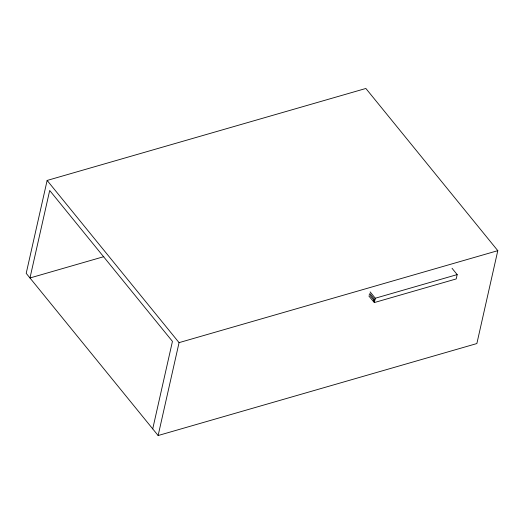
<?xml version="1.0" encoding="UTF-8"?>
<svg xmlns="http://www.w3.org/2000/svg" width="524" height="524" viewBox="0 0 524 524"><rect width="100%" height="100%" fill="white"/><g stroke="black" fill="none" stroke-linecap="round" stroke-linejoin="round"><path stroke-width="0.79" d="M47.134 180.446L26.2 273.338L158.13 435.529L476.866 343.554L497.8 250.662L365.87 88.471L47.134 180.446L179.064 342.637L158.13 435.529M152.726 428.881L172.442 341.379L49.695 190.467L29.973 277.975L103.804 256.668M369.204 294.39L373.841 300.095L373.488 301.686L374.575 301.372M452.035 268.275L457.183 274.596L456.208 278.932L374.306 302.564L375.282 298.228L370.127 291.894M179.064 342.637L497.8 250.662M375.282 298.228L457.183 274.596M373.841 300.095L374.935 299.78L369.78 293.44M368.844 295.981L374.306 302.564"/></g></svg>
